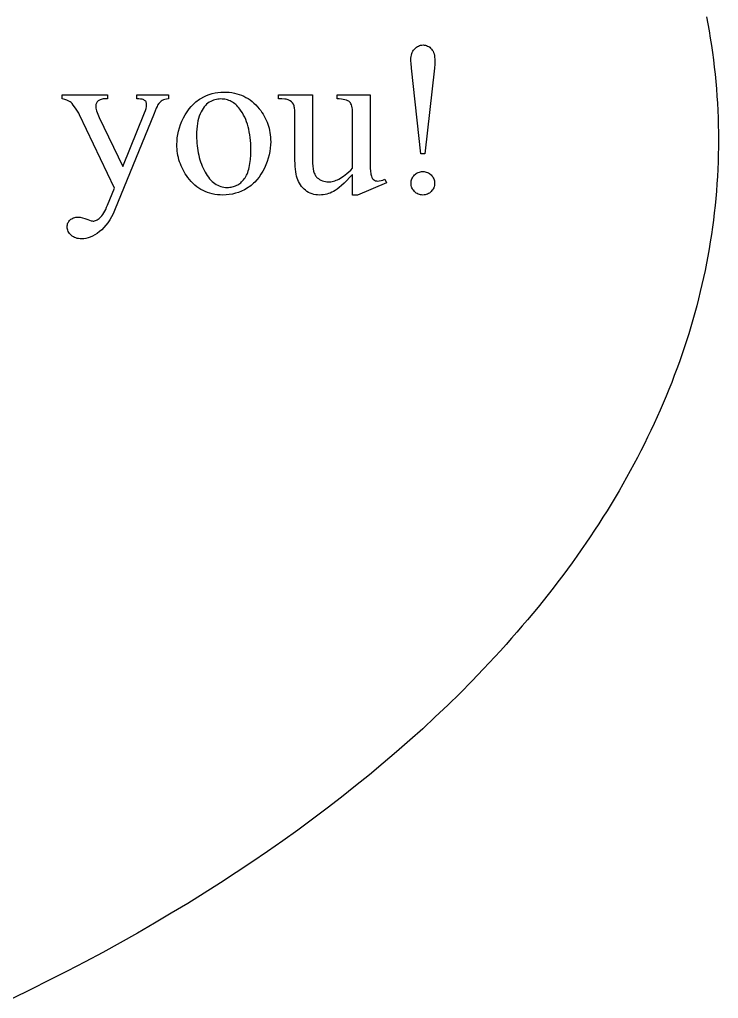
# Model space of a CAD drawing. Extents: x 2178 to 2669, y -281 to -1.
# Drawn here: x 2585.2 to 2669.3, y -241.2 to -123.3 of the extents above; entities that cross this region are included whole.
import ezdxf

# ---------------------------------------------------------------- set-up
doc = ezdxf.new("R2010")
doc.units = 0
doc.layers.get('0').update_dxf_attribs({"linetype": 'CONTINUOUS'})

msp = doc.modelspace()

# ---------------------------------------------------------------- linework, layer by layer
msp.add_lwpolyline([(2667.92, -122.98), (2668.08, -123.84), (2668.23, -124.7), (2668.37, -125.57), (2668.51, -126.43), (2668.63, -127.3), (2668.74, -128.17), (2668.85, -129.04), (2668.94, -129.91), (2669.03, -130.78), (2669.1, -131.66), (2669.17, -132.53), (2669.22, -133.41), (2669.27, -134.29), (2669.3, -135.17), (2669.33, -136.05), (2669.34, -136.93), (2669.35, -137.82), (2669.34, -138.7), (2669.33, -139.59), (2669.3, -140.47), (2669.27, -141.35), (2669.22, -142.23), (2669.17, -143.1), (2669.1, -143.98), (2669.03, -144.85), (2668.94, -145.73), (2668.85, -146.6), (2668.74, -147.47), (2668.63, -148.34), (2668.51, -149.2), (2668.37, -150.07), (2668.23, -150.93), (2668.08, -151.8), (2667.92, -152.66), (2667.74, -153.52), (2667.56, -154.37), (2667.37, -155.23), (2667.17, -156.08), (2666.96, -156.94), (2666.74, -157.79), (2666.51, -158.64), (2666.28, -159.48), (2666.03, -160.33), (2665.77, -161.18), (2665.51, -162.02), (2665.23, -162.86), (2664.95, -163.7), (2664.65, -164.53), (2664.35, -165.37), (2664.04, -166.2), (2663.72, -167.03), (2663.39, -167.86), (2663.05, -168.69), (2662.7, -169.52), (2662.35, -170.34), (2661.98, -171.16), (2661.61, -171.98), (2661.22, -172.8), (2660.83, -173.62), (2660.43, -174.43), (2660.02, -175.24), (2659.6, -176.05), (2659.17, -176.86), (2658.74, -177.67), (2658.29, -178.47), (2657.84, -179.27), (2657.38, -180.07), (2656.91, -180.87), (2656.43, -181.66), (2655.94, -182.46), (2655.44, -183.25), (2654.94, -184.04), (2654.43, -184.82), (2653.91, -185.61), (2653.38, -186.39), (2652.84, -187.17), (2652.29, -187.95), (2651.74, -188.72), (2651.17, -189.49), (2650.6, -190.26), (2650.02, -191.03), (2649.44, -191.8), (2648.84, -192.56), (2648.24, -193.32), (2647.63, -194.08), (2647.01, -194.83), (2646.38, -195.59), (2645.74, -196.34), (2645.1, -197.09), (2644.45, -197.83), (2643.79, -198.58), (2643.12, -199.32), (2642.45, -200.05), (2641.07, -201.52), (2639.67, -202.98), (2638.24, -204.43), (2636.77, -205.87), (2635.27, -207.29), (2633.75, -208.71), (2632.19, -210.11), (2630.61, -211.5), (2629, -212.88), (2627.35, -214.25), (2625.68, -215.61), (2623.98, -216.96), (2622.25, -218.29), (2620.5, -219.61), (2618.71, -220.92), (2616.9, -222.22), (2615.06, -223.5), (2613.2, -224.78), (2611.31, -226.04), (2609.39, -227.28), (2607.44, -228.52), (2605.47, -229.74), (2603.47, -230.94), (2601.45, -232.14), (2599.4, -233.32), (2597.33, -234.48), (2595.23, -235.64), (2593.11, -236.78), (2590.96, -237.9), (2588.79, -239.01), (2586.59, -240.11), (2584.37, -241.19)])
for points in [[(2634.02, -139.51), (2633.53, -139.51), (2632.41, -129.17), (2632.35, -128.58), (2632.34, -128.35), (2632.33, -128.16), (2632.34, -127.96), (2632.36, -127.78), (2632.4, -127.6), (2632.44, -127.43), (2632.5, -127.28), (2632.58, -127.13), (2632.66, -127), (2632.76, -126.87), (2632.87, -126.76), (2632.99, -126.66), (2633.11, -126.57), (2633.23, -126.51), (2633.36, -126.45), (2633.5, -126.41), (2633.64, -126.39), (2633.79, -126.38), (2633.94, -126.39), (2634.08, -126.41), (2634.21, -126.45), (2634.34, -126.51), (2634.47, -126.57), (2634.59, -126.66), (2634.7, -126.76), (2634.8, -126.87), (2634.9, -127), (2634.99, -127.14), (2635.06, -127.3), (2635.12, -127.47), (2635.16, -127.66), (2635.19, -127.86), (2635.21, -128.08), (2635.22, -128.31), (2635.21, -128.68), (2635.17, -129.17)], [(2590.36, -132.4), (2595.82, -132.4), (2595.82, -132.87), (2595.55, -132.87), (2595.41, -132.87), (2595.28, -132.88), (2595.16, -132.9), (2595.04, -132.93), (2594.94, -132.97), (2594.85, -133.01), (2594.76, -133.06), (2594.69, -133.12), (2594.62, -133.18), (2594.56, -133.25), (2594.51, -133.32), (2594.47, -133.4), (2594.44, -133.48), (2594.42, -133.56), (2594.4, -133.65), (2594.4, -133.74), (2594.4, -133.87), (2594.42, -134.01), (2594.46, -134.16), (2594.5, -134.33), (2594.56, -134.51), (2594.64, -134.7), (2594.82, -135.11), (2597.67, -141.01), (2600.28, -134.55), (2600.38, -134.29), (2600.45, -134.03), (2600.49, -133.78), (2600.5, -133.52), (2600.49, -133.41), (2600.48, -133.32), (2600.45, -133.24), (2600.41, -133.17), (2600.35, -133.11), (2600.28, -133.05), (2600.19, -133), (2600.09, -132.95), (2599.96, -132.91), (2599.79, -132.89), (2599.58, -132.87), (2599.33, -132.87), (2599.33, -132.4), (2603.13, -132.4), (2603.13, -132.87), (2602.91, -132.9), (2602.71, -132.94), (2602.54, -133), (2602.4, -133.07), (2602.27, -133.17), (2602.13, -133.29), (2601.99, -133.45), (2601.84, -133.65), (2601.77, -133.78), (2601.67, -133.98), (2601.41, -134.63), (2596.64, -146.3), (2596.47, -146.71), (2596.27, -147.09), (2596.07, -147.45), (2595.85, -147.79), (2595.62, -148.09), (2595.37, -148.38), (2595.11, -148.63), (2594.84, -148.86), (2594.56, -149.07), (2594.29, -149.24), (2594.01, -149.39), (2593.74, -149.51), (2593.47, -149.61), (2593.21, -149.68), (2592.95, -149.72), (2592.69, -149.73), (2592.5, -149.72), (2592.33, -149.7), (2592.16, -149.67), (2592, -149.62), (2591.85, -149.56), (2591.71, -149.49), (2591.57, -149.4), (2591.45, -149.3), (2591.34, -149.19), (2591.24, -149.07), (2591.15, -148.95), (2591.09, -148.83), (2591.03, -148.7), (2590.99, -148.57), (2590.97, -148.44), (2590.96, -148.3), (2590.97, -148.17), (2590.99, -148.05), (2591.01, -147.93), (2591.05, -147.82), (2591.1, -147.71), (2591.16, -147.62), (2591.23, -147.52), (2591.32, -147.44), (2591.41, -147.36), (2591.51, -147.3), (2591.62, -147.24), (2591.73, -147.2), (2591.86, -147.16), (2591.99, -147.13), (2592.13, -147.12), (2592.28, -147.11), (2592.39, -147.12), (2592.51, -147.13), (2592.78, -147.18), (2593.08, -147.27), (2593.43, -147.39), (2593.84, -147.54), (2593.98, -147.57), (2594.07, -147.59), (2594.16, -147.58), (2594.26, -147.56), (2594.36, -147.53), (2594.47, -147.49), (2594.57, -147.43), (2594.68, -147.36), (2594.79, -147.28), (2594.9, -147.19), (2595.02, -147.08), (2595.13, -146.95), (2595.24, -146.79), (2595.36, -146.61), (2595.47, -146.41), (2595.59, -146.18), (2595.7, -145.93), (2595.82, -145.66), (2596.64, -143.63), (2592.45, -134.81), (2592.34, -134.6), (2592.2, -134.36), (2592.03, -134.11), (2591.83, -133.83), (2591.68, -133.62), (2591.54, -133.45), (2591.42, -133.32), (2591.31, -133.23), (2591.14, -133.13), (2590.93, -133.03), (2590.67, -132.95), (2590.36, -132.87)], [(2609.82, -132.05), (2610.15, -132.06), (2610.47, -132.08), (2610.78, -132.12), (2611.08, -132.18), (2611.38, -132.25), (2611.66, -132.33), (2611.94, -132.44), (2612.21, -132.56), (2612.47, -132.69), (2612.73, -132.84), (2612.97, -133), (2613.21, -133.19), (2613.44, -133.38), (2613.66, -133.6), (2613.88, -133.82), (2614.08, -134.07), (2614.25, -134.29), (2614.4, -134.51), (2614.55, -134.73), (2614.68, -134.96), (2614.8, -135.2), (2614.91, -135.43), (2615.02, -135.67), (2615.11, -135.92), (2615.19, -136.17), (2615.26, -136.42), (2615.31, -136.68), (2615.36, -136.94), (2615.4, -137.21), (2615.43, -137.47), (2615.44, -137.75), (2615.45, -138.03), (2615.44, -138.42), (2615.4, -138.81), (2615.34, -139.21), (2615.26, -139.6), (2615.15, -140), (2615.02, -140.4), (2614.87, -140.8), (2614.69, -141.2), (2614.5, -141.59), (2614.28, -141.96), (2614.05, -142.3), (2613.8, -142.61), (2613.53, -142.9), (2613.39, -143.04), (2613.24, -143.17), (2613.1, -143.29), (2612.94, -143.41), (2612.78, -143.52), (2612.62, -143.63), (2612.28, -143.82), (2611.94, -143.99), (2611.59, -144.13), (2611.22, -144.24), (2610.85, -144.33), (2610.47, -144.39), (2610.08, -144.43), (2609.68, -144.45), (2609.35, -144.44), (2609.03, -144.41), (2608.72, -144.37), (2608.42, -144.31), (2608.13, -144.24), (2607.85, -144.15), (2607.57, -144.04), (2607.31, -143.92), (2607.05, -143.78), (2606.8, -143.62), (2606.56, -143.45), (2606.32, -143.26), (2606.1, -143.06), (2605.88, -142.83), (2605.68, -142.59), (2605.48, -142.34), (2605.32, -142.12), (2605.17, -141.89), (2605.03, -141.66), (2604.9, -141.43), (2604.78, -141.19), (2604.68, -140.95), (2604.58, -140.7), (2604.49, -140.46), (2604.41, -140.21), (2604.35, -139.95), (2604.29, -139.69), (2604.25, -139.43), (2604.21, -139.17), (2604.18, -138.9), (2604.17, -138.63), (2604.16, -138.36), (2604.18, -137.96), (2604.21, -137.55), (2604.28, -137.15), (2604.36, -136.75), (2604.47, -136.35), (2604.61, -135.96), (2604.77, -135.56), (2604.96, -135.16), (2605.17, -134.78), (2605.39, -134.42), (2605.63, -134.08), (2605.88, -133.78), (2606.16, -133.5), (2606.44, -133.24), (2606.59, -133.12), (2606.74, -133.01), (2606.9, -132.91), (2607.06, -132.81), (2607.39, -132.63), (2607.72, -132.48), (2608.06, -132.35), (2608.4, -132.24), (2608.75, -132.16), (2609.1, -132.1), (2609.46, -132.06)], [(2609.42, -132.88), (2609.25, -132.89), (2609.08, -132.91), (2608.91, -132.94), (2608.74, -132.98), (2608.57, -133.04), (2608.4, -133.11), (2608.23, -133.19), (2608.06, -133.28), (2607.9, -133.39), (2607.74, -133.52), (2607.59, -133.67), (2607.45, -133.84), (2607.31, -134.02), (2607.19, -134.23), (2607.07, -134.45), (2606.96, -134.69), (2606.86, -134.95), (2606.77, -135.23), (2606.7, -135.53), (2606.64, -135.85), (2606.6, -136.18), (2606.56, -136.53), (2606.54, -136.9), (2606.54, -137.28), (2606.54, -137.6), (2606.55, -137.91), (2606.57, -138.22), (2606.6, -138.52), (2606.64, -138.81), (2606.68, -139.1), (2606.73, -139.38), (2606.79, -139.66), (2606.86, -139.93), (2606.93, -140.2), (2607.02, -140.46), (2607.11, -140.72), (2607.21, -140.97), (2607.31, -141.22), (2607.43, -141.45), (2607.55, -141.69), (2607.68, -141.91), (2607.82, -142.12), (2607.96, -142.32), (2608.1, -142.5), (2608.25, -142.66), (2608.4, -142.82), (2608.56, -142.95), (2608.73, -143.08), (2608.9, -143.19), (2609.07, -143.28), (2609.25, -143.36), (2609.44, -143.42), (2609.63, -143.47), (2609.82, -143.51), (2610.02, -143.53), (2610.23, -143.54), (2610.38, -143.54), (2610.53, -143.52), (2610.68, -143.5), (2610.82, -143.48), (2610.96, -143.44), (2611.09, -143.4), (2611.23, -143.34), (2611.36, -143.28), (2611.48, -143.22), (2611.6, -143.14), (2611.72, -143.06), (2611.84, -142.97), (2611.95, -142.87), (2612.06, -142.76), (2612.17, -142.64), (2612.27, -142.52), (2612.37, -142.39), (2612.46, -142.24), (2612.54, -142.08), (2612.62, -141.92), (2612.69, -141.74), (2612.76, -141.55), (2612.82, -141.34), (2612.87, -141.13), (2612.92, -140.91), (2612.96, -140.67), (2612.99, -140.42), (2613.02, -140.16), (2613.06, -139.61), (2613.07, -139.01), (2613.07, -138.62), (2613.05, -138.25), (2613.03, -137.89), (2612.99, -137.53), (2612.94, -137.19), (2612.88, -136.86), (2612.82, -136.54), (2612.74, -136.23), (2612.65, -135.92), (2612.55, -135.63), (2612.44, -135.35), (2612.32, -135.08), (2612.19, -134.82), (2612.05, -134.57), (2611.89, -134.34), (2611.73, -134.11), (2611.62, -133.96), (2611.5, -133.82), (2611.38, -133.69), (2611.25, -133.57), (2611.12, -133.46), (2610.98, -133.36), (2610.84, -133.27), (2610.7, -133.19), (2610.56, -133.12), (2610.41, -133.05), (2610.25, -133), (2610.09, -132.96), (2609.93, -132.92), (2609.77, -132.9), (2609.6, -132.89)], [(2627.42, -132.4), (2627.42, -139.48), (2627.43, -140.4), (2627.44, -141.12), (2627.47, -141.64), (2627.49, -141.83), (2627.52, -141.96), (2627.57, -142.17), (2627.64, -142.35), (2627.72, -142.49), (2627.77, -142.55), (2627.82, -142.6), (2627.93, -142.67), (2628.05, -142.73), (2628.18, -142.76), (2628.31, -142.77), (2628.52, -142.76), (2628.74, -142.72), (2628.97, -142.65), (2629.21, -142.56), (2629.39, -143), (2625.89, -144.45), (2625.31, -144.45), (2625.31, -141.97), (2624.95, -142.36), (2624.61, -142.71), (2624.29, -143.02), (2623.99, -143.3), (2623.71, -143.54), (2623.46, -143.74), (2623.23, -143.9), (2623.02, -144.02), (2622.82, -144.12), (2622.62, -144.21), (2622.41, -144.28), (2622.2, -144.34), (2621.99, -144.39), (2621.78, -144.42), (2621.56, -144.44), (2621.34, -144.45), (2621.1, -144.44), (2620.87, -144.41), (2620.64, -144.37), (2620.43, -144.3), (2620.22, -144.22), (2620.02, -144.13), (2619.82, -144.01), (2619.64, -143.88), (2619.47, -143.73), (2619.31, -143.57), (2619.16, -143.41), (2619.03, -143.23), (2618.91, -143.04), (2618.81, -142.84), (2618.72, -142.63), (2618.64, -142.42), (2618.57, -142.18), (2618.52, -141.92), (2618.47, -141.64), (2618.43, -141.34), (2618.4, -141.01), (2618.38, -140.66), (2618.36, -140.29), (2618.36, -139.89), (2618.36, -134.67), (2618.35, -134.29), (2618.31, -133.97), (2618.29, -133.83), (2618.26, -133.71), (2618.22, -133.61), (2618.18, -133.52), (2618.08, -133.37), (2617.96, -133.24), (2617.81, -133.12), (2617.65, -133.03), (2617.55, -132.99), (2617.44, -132.95), (2617.31, -132.92), (2617.16, -132.9), (2616.8, -132.87), (2616.38, -132.87), (2616.38, -132.4), (2620.48, -132.4), (2620.48, -140.22), (2620.49, -140.61), (2620.51, -140.97), (2620.56, -141.29), (2620.62, -141.57), (2620.7, -141.82), (2620.75, -141.94), (2620.8, -142.04), (2620.85, -142.13), (2620.91, -142.22), (2620.98, -142.3), (2621.04, -142.37), (2621.19, -142.48), (2621.34, -142.59), (2621.5, -142.68), (2621.67, -142.75), (2621.85, -142.8), (2622.03, -142.84), (2622.22, -142.87), (2622.42, -142.88), (2622.56, -142.87), (2622.7, -142.85), (2622.85, -142.83), (2623, -142.79), (2623.16, -142.74), (2623.32, -142.68), (2623.49, -142.61), (2623.66, -142.53), (2623.84, -142.44), (2624.03, -142.32), (2624.22, -142.18), (2624.42, -142.03), (2624.63, -141.86), (2624.85, -141.66), (2625.08, -141.45), (2625.31, -141.22), (2625.31, -134.59), (2625.31, -134.35), (2625.29, -134.13), (2625.26, -133.94), (2625.22, -133.76), (2625.17, -133.6), (2625.11, -133.46), (2625.04, -133.34), (2624.95, -133.24), (2624.85, -133.16), (2624.72, -133.09), (2624.57, -133.03), (2624.39, -132.98), (2624.19, -132.93), (2623.96, -132.9), (2623.71, -132.88), (2623.44, -132.87), (2623.44, -132.4)], [(2633.76, -141.62), (2633.91, -141.63), (2634.05, -141.65), (2634.18, -141.68), (2634.31, -141.73), (2634.43, -141.79), (2634.55, -141.86), (2634.66, -141.94), (2634.77, -142.04), (2634.86, -142.15), (2634.95, -142.26), (2635.02, -142.37), (2635.08, -142.49), (2635.12, -142.62), (2635.16, -142.75), (2635.18, -142.89), (2635.18, -143.03), (2635.18, -143.17), (2635.16, -143.31), (2635.12, -143.45), (2635.08, -143.57), (2635.02, -143.7), (2634.95, -143.81), (2634.86, -143.92), (2634.77, -144.03), (2634.66, -144.13), (2634.55, -144.21), (2634.43, -144.28), (2634.31, -144.34), (2634.18, -144.39), (2634.05, -144.42), (2633.91, -144.44), (2633.76, -144.45), (2633.62, -144.44), (2633.48, -144.42), (2633.35, -144.39), (2633.22, -144.34), (2633.1, -144.28), (2632.98, -144.21), (2632.87, -144.13), (2632.76, -144.03), (2632.67, -143.92), (2632.58, -143.81), (2632.51, -143.7), (2632.45, -143.57), (2632.41, -143.45), (2632.37, -143.31), (2632.35, -143.17), (2632.35, -143.03), (2632.35, -142.89), (2632.37, -142.75), (2632.41, -142.62), (2632.45, -142.49), (2632.51, -142.37), (2632.58, -142.26), (2632.67, -142.15), (2632.76, -142.04), (2632.87, -141.94), (2632.98, -141.86), (2633.1, -141.79), (2633.22, -141.73), (2633.35, -141.68), (2633.48, -141.65), (2633.62, -141.63)]]:
    msp.add_lwpolyline(points, close=True)

doc.saveas('drawing.dxf')
